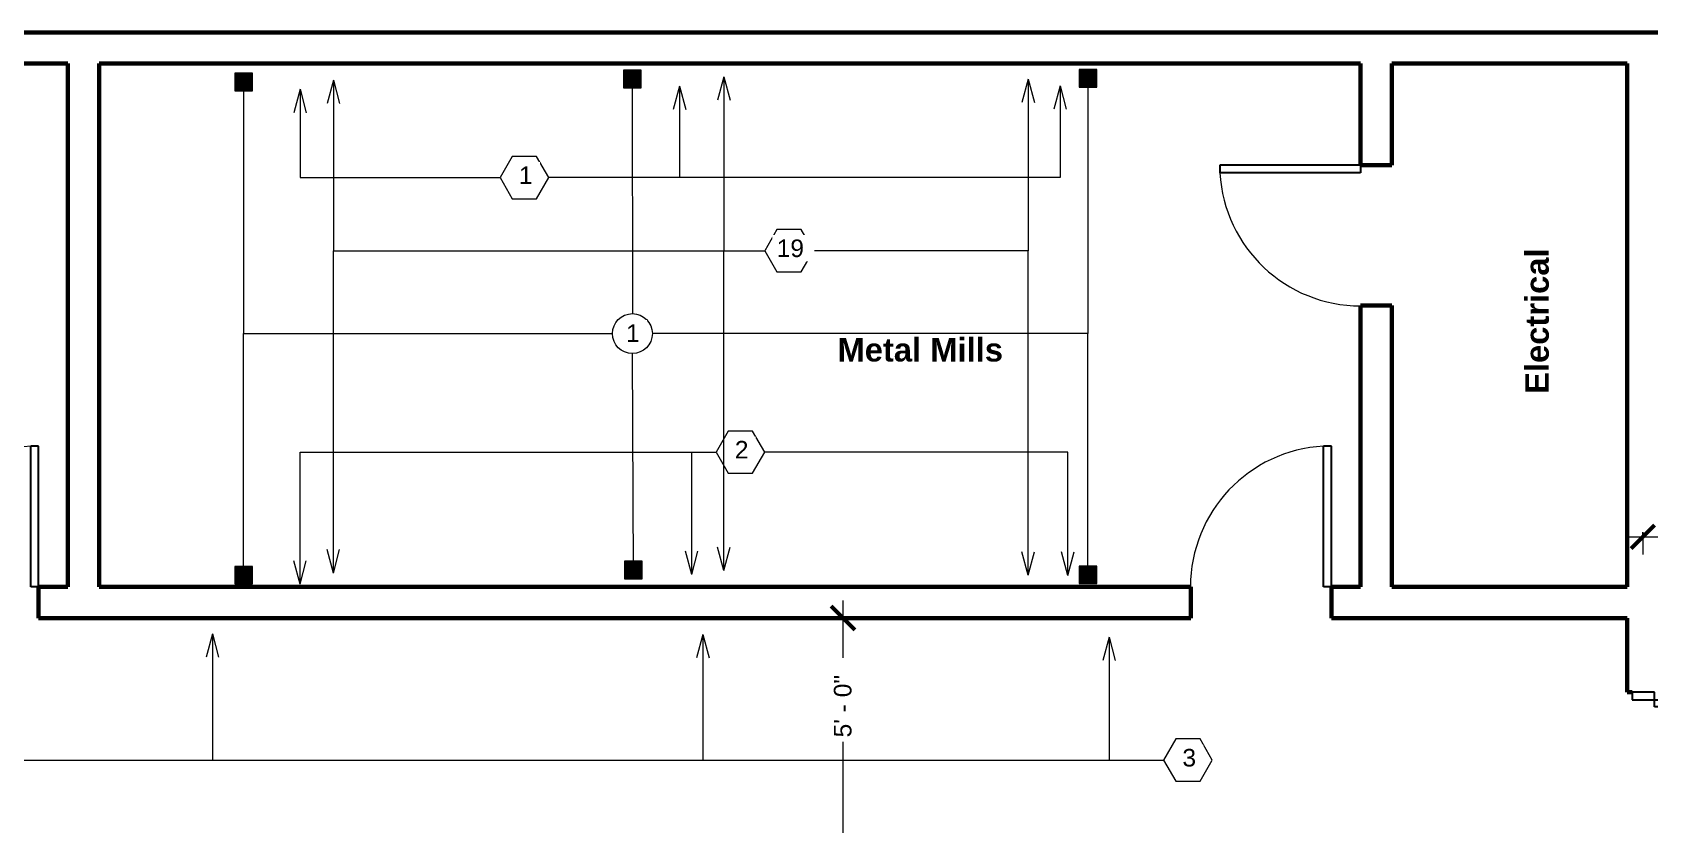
# Model space of a CAD drawing. Header units: inches. Extents: x -827 to 154, y -802 to 207.
# Drawn here: x -617.2 to -203.1, y 3.6 to 206.5 of the extents above; entities that cross this region are included whole.
import ezdxf

# ---------------------------------------------------------------- set-up
doc = ezdxf.new("R2010")
doc.units = ezdxf.units.IN
doc.header["$MEASUREMENT"] = 0
for name, color, linetype, lineweight in [('A-ANNO-DIMS', 211, 'Continuous', 9), ('A-ANNO-DIMS-48', 211, 'Continuous', 9), ('A-ANNO-NOTE', 131, 'Continuous', 9), ('A-AREA-IDEN', 2, 'Continuous', 9), ('A-DOOR', 31, 'Continuous', 18), ('A-DOOR-FRAM', 31, 'Continuous', 30), ('A-WALL', 113, 'Continuous', 18)]:
    doc.layers.add(name, color=color, linetype=linetype, lineweight=lineweight)
doc.styles.add('Arial', font='arial.ttf', dxfattribs={"height": 4.5})
doc.styles.add('Arial_B', font='arialbd.ttf', dxfattribs={"height": 6})
doc.dimstyles.new('Linear_-_3_32__Arial', dxfattribs={"dimscale": 12, "dimtxt": 4.591167, "dimasz": 0.5, "dimexe": 0.375, "dimexo": 0.25, "dimgap": 0.25, "dimtad": 1, "dimdec": 5, "dimrnd": 0.03125, "dimzin": 1, "dimdsep": 46, "dimlunit": 4, "dimtxsty": 'Arial', "dimblk1": 'OBLIQUE', "dimblk2": 'OBLIQUE', "dimsah": 1, "dimcen": 0.09, "dimdle": 0.375, "dimazin": 0, "dimtfac": 1, "dimtdec": 4, "dimtix": 1, "dimtmove": 0, "dimatfit": 3, "dimfxl": 1, "dimtvp": 1, "dimtfill": 1, "dimfrac": 2, "dimtolj": 1, "dimtzin": 0, "dimarcsym": 2})
doc.dimstyles.new('Linear_-_3_32__Arial_1', dxfattribs={"dimscale": 12, "dimtxt": 4.591167, "dimasz": 0.5, "dimexe": 0.375, "dimexo": 0.25, "dimgap": 0.25, "dimtad": 1, "dimdec": 5, "dimrnd": 0.03125, "dimzin": 1, "dimdsep": 46, "dimlunit": 4, "dimtxsty": 'Arial', "dimblk1": 'OBLIQUE', "dimblk2": 'OBLIQUE', "dimsah": 1, "dimcen": 0.09, "dimdle": 0.375, "dimazin": 0, "dimtfac": 1, "dimtdec": 4, "dimtix": 1, "dimtmove": 1, "dimatfit": 3, "dimfxl": 1, "dimtvp": 1, "dimtfill": 1, "dimfrac": 2, "dimtolj": 1, "dimtzin": 0, "dimarcsym": 2})

# ---------------------------------------------------------------- blocks, each defined once
blk = doc.blocks.new('Single-Flush - 36_ x 84_-364649-Level 1')
at = {"layer": 'A-DOOR', "lineweight": 30}
for p, q in [((16, 4), (16, 40.01)), ((18, 40.01), (16, 40.01)), ((18, 4), (18, 40.01)), ((18, 4), (16, 4))]:
    blk.add_line(p, q, dxfattribs=at)
at = {"layer": 'A-DOOR', "lineweight": 9}
blk.add_arc((18, 4), 36.07, 93.1789, 180, dxfattribs=at)
blk = doc.blocks.new('Door-Exterior-Double - 72_ x 84_-381701-Level 1')
at = {"layer": 'A-DOOR', "lineweight": 30}
for p, q in [((-36, 3.25), (-36, 39.25)), ((-36, 39.25), (-34.25, 39.25)), ((-34.25, 39.25), (-34.25, 3.25)), ((36, 39.25), (34.25, 39.25)), ((34.25, 39.25), (34.25, 3.25)), ((36, 3.25), (36, 39.25)), ((-34.25, 3.25), (-36, 3.25)), ((34.25, 3.25), (36, 3.25))]:
    blk.add_line(p, q, dxfattribs=at)
at = {"layer": 'A-DOOR', "lineweight": 9}
for centre, start, end in [((-36, 3.25), 0, 90), ((36, 3.25), 90, 180)]:
    blk.add_arc(centre, 36, start, end, dxfattribs=at)
at = {"layer": 'A-DOOR-FRAM'}
for p, q in [((-36, 3.25), (-38, 3.25)), ((-38, 3.25), (-38, -2.5)), ((-36, -2.5), (-36, 3.25)), ((36, 3.25), (36, -2.5)), ((38, 3.25), (36, 3.25)), ((38, -2.5), (38, 3.25)), ((-38, -2.5), (-36, -2.5)), ((36, -2.5), (38, -2.5))]:
    blk.add_line(p, q, dxfattribs=at)
blk = doc.blocks.new('DIMBLOCK7-Level 1')
at = {"layer": 'A-ANNO-DIMS-48', "lineweight": 50}
for p, q in [((-204.9, 77.29), (-201.9, 80.29)), ((-96.9, 77.29), (-93.9, 80.29)), ((-204.9, 77.29), (-207.9, 74.29)), ((-96.9, 77.29), (-99.9, 74.29))]:
    blk.add_line(p, q, dxfattribs=at)
at = {"layer": 'A-ANNO-DIMS-48'}
for p, q in [((-209.4, 77.29), (-92.4, 77.29)), ((-204.9, 78.53), (-204.9, 72.79)), ((-204.9, 77.29), (-204.9, 78.53)), ((-96.9, 78.53), (-96.9, 72.79)), ((-96.9, 77.29), (-96.9, 78.53))]:
    blk.add_line(p, q, dxfattribs=at)
at = {"layer": 'A-ANNO-DIMS-48', "color": 0, "insert": (-158.91, 86.13), "char_height": 4.5, "width": 19.2405, "attachment_point": 1, "line_spacing_factor": 0.941778, "style": 'Arial', "bg_fill": 3, "box_fill_scale": 1.25, "bg_fill_color": 256, "bg_fill_true_color": 13158600, "bg_fill_transparency": 0}
blk.add_mtext('9\' - 0"', dxfattribs=at)
blk = doc.blocks.new('_Oblique')
at = {"color": 0, "linetype": 'ByBlock', "lineweight": -2}
blk.add_line((-0.5, -0.5), (0.5, 0.5), dxfattribs=at)
blk = doc.blocks.new('DIMBLOCK9-Level 1')
at = {"layer": 'A-ANNO-DIMS-48', "lineweight": 50}
for p, q in [((-409.67, 56.52), (-412.67, 59.52)), ((-409.67, 56.52), (-406.67, 53.52)), ((-409.67, -3.48), (-412.67, -0.48)), ((-409.67, -3.48), (-406.67, -6.48))]:
    blk.add_line(p, q, dxfattribs=at)
at = {"layer": 'A-ANNO-DIMS-48'}
for p, q in [((-409.67, -7.98), (-409.67, 61.02)), ((-410.91, 56.52), (-405.17, 56.52)), ((-409.67, 56.52), (-410.91, 56.52)), ((-364.9, -3.48), (-414.17, -3.48)), ((-409.67, -3.48), (-364.9, -3.48))]:
    blk.add_line(p, q, dxfattribs=at)
blk.add_ellipse((-409.67, 25.94), major_axis=(0, 0.583), ratio=0.057176, start_param=0, end_param=1.570796, dxfattribs=at)
at = {"layer": 'A-ANNO-DIMS-48', "color": 0, "insert": (-412.01, 25.94), "char_height": 4.5, "width": 19.2405, "attachment_point": 1, "rotation": 90, "line_spacing_factor": 0.941778, "style": 'Arial', "bg_fill": 3, "box_fill_scale": 1.25, "bg_fill_color": 256, "bg_fill_true_color": 13158600, "bg_fill_transparency": 0}
blk.add_mtext('5\' - 0"', dxfattribs=at)
blk = doc.blocks.new('ELECTRICAL NOTES - 01-422628-Level 1')
at = {"layer": 'A-ANNO-NOTE'}
for p, q in [((-0.0649, 0.1125), (-0.1299, 0)), ((0.0649, 0.1125), (-0.0649, 0.1125)), ((0.1299, 0), (0.0649, 0.1125)), ((-0.1299, 0), (-0.0649, -0.1125)), ((0.0649, -0.1125), (0.1299, 0)), ((-0.0649, -0.1125), (0.0649, -0.1125))]:
    blk.add_line(p, q, dxfattribs=at)
blk = doc.blocks.new('ELECTRICAL NOTES - 02-422630-Level 1')
at = {"layer": 'A-ANNO-NOTE'}
for p, q in [((-0.0649, 0.1125), (-0.1299, 0)), ((0.0649, 0.1125), (-0.0649, 0.1125)), ((0.1299, 0), (0.0649, 0.1125)), ((-0.1299, 0), (-0.0649, -0.1125)), ((0.0649, -0.1125), (0.1299, 0)), ((-0.0649, -0.1125), (0.0649, -0.1125))]:
    blk.add_line(p, q, dxfattribs=at)
blk = doc.blocks.new('ELECTRICAL NOTES - 03-422632-Level 1')
at = {"layer": 'A-ANNO-NOTE'}
for p, q in [((-0.0649, 0.1125), (-0.1299, 0)), ((0.0649, 0.1125), (-0.0649, 0.1125)), ((0.1299, 0), (0.0649, 0.1125)), ((-0.1299, 0), (-0.0649, -0.1125)), ((0.0649, -0.1125), (0.1299, 0)), ((-0.0649, -0.1125), (0.0649, -0.1125))]:
    blk.add_line(p, q, dxfattribs=at)
blk = doc.blocks.new('HVAC NOTES - 1-423061-Level 1')
at = {"layer": 'A-ANNO-NOTE'}
blk.add_circle((0, 0), 0.1064, dxfattribs=at)
blk = doc.blocks.new('ELECTRICAL NOTES - 19-427870-Level 1')
at = {"layer": 'A-ANNO-NOTE'}
for p, q in [((-0.0649, 0.1125), (-0.1299, 0)), ((0.0649, 0.1125), (-0.0649, 0.1125)), ((0.1299, 0), (0.0649, 0.1125)), ((-0.1299, 0), (-0.0649, -0.1125)), ((0.0649, -0.1125), (0.1299, 0)), ((-0.0649, -0.1125), (0.0649, -0.1125))]:
    blk.add_line(p, q, dxfattribs=at)

msp = doc.modelspace()

# ---------------------------------------------------------------- hatches: boundary and pattern name
at = {"layer": 'A-ANNO-NOTE'}
for points in [[(-560.903426, 191.562243), (-560.903426, 196.062243), (-565.403426, 196.062243), (-565.403426, 191.562243)], [(-461.382812, 192.324578), (-461.385762, 196.824577), (-465.885761, 196.821626), (-465.882811, 192.321627)], [(-344.715618, 192.513651), (-344.715618, 197.013651), (-349.215618, 197.013651), (-349.215618, 192.513651)], [(-465.609083, 71.06103), (-465.589135, 66.561074), (-461.08918, 66.581022), (-461.109127, 71.080978)], [(-565.403426, 69.739857), (-565.403426, 65.239857), (-560.903426, 65.239857), (-560.903426, 69.739857)], [(-349.215618, 69.835799), (-349.215618, 65.335799), (-344.715618, 65.335799), (-344.715618, 69.835799)]]:
    msp.add_hatch(color=256, dxfattribs=at).paths.add_polyline_path(points)

# ---------------------------------------------------------------- linework, layer by layer
for p, q in [((-560.903426, 196.062243), (-565.403426, 196.062243)), ((-565.403426, 196.062243), (-565.403426, 191.562243)), ((-560.903426, 191.562243), (-560.903426, 196.062243)), ((-461.385762, 196.824577), (-465.885761, 196.821626)), ((-465.885761, 196.821626), (-465.882811, 192.321627)), ((-461.382812, 192.324578), (-461.385762, 196.824577)), ((-440.191406, 195.135075), (-441.799101, 189.135075)), ((-440.191406, 195.135075), (-438.583711, 189.135075)), ((-440.191406, 195.135075), (-440.191406, 150.603767)), ((-344.715618, 197.013651), (-349.215618, 197.013651)), ((-349.215618, 197.013651), (-349.215618, 192.513651)), ((-346.965618, 194.763651), (-346.965618, 129.367184)), ((-344.715618, 192.513651), (-344.715618, 197.013651)), ((-565.403426, 191.562243), (-560.903426, 191.562243)), ((-563.153426, 193.812243), (-563.153426, 129.367184)), ((-548.695277, 191.948072), (-550.302972, 185.948072)), ((-548.695277, 191.948072), (-547.087582, 185.948072)), ((-548.695277, 191.948072), (-548.695277, 169.312898)), ((-540.153887, 194.269688), (-541.761582, 188.269688)), ((-540.153887, 194.269688), (-538.546192, 188.269688)), ((-540.153887, 194.269688), (-540.153887, 150.603767)), ((-465.882811, 192.321627), (-461.382812, 192.324578)), ((-463.634287, 194.573102), (-463.594887, 134.474377)), ((-451.564033, 192.771891), (-453.171728, 186.771891)), ((-451.564033, 192.771891), (-449.956338, 186.771891)), ((-451.564033, 192.771891), (-451.564033, 169.312898)), ((-362.242324, 194.556959), (-363.850019, 188.556959)), ((-362.242324, 194.556959), (-360.634629, 188.556959)), ((-362.242324, 194.556959), (-362.242324, 150.603767)), ((-354.104735, 192.808682), (-355.71243, 186.808682)), ((-354.104735, 192.808682), (-352.49704, 186.808682)), ((-354.104735, 192.808682), (-354.104735, 169.312898)), ((-349.215618, 192.513651), (-344.715618, 192.513651)), ((-548.695277, 169.312898), (-497.470902, 169.312898)), ((-451.564033, 169.312898), (-485.003251, 169.312898)), ((-354.104735, 169.312898), (-485.003251, 169.312898)), ((-540.153887, 150.603767), (-429.718872, 150.603767)), ((-540.153887, 68.033336), (-540.153887, 150.603767)), ((-540.153887, 150.603767), (-429.718872, 150.603767)), ((-440.191406, 150.603767), (-429.718872, 150.603767)), ((-440.191406, 150.603767), (-429.718872, 150.603767)), ((-362.242324, 150.603767), (-417.251221, 150.603767)), ((-362.242324, 150.603767), (-417.251221, 150.603767)), ((-362.242324, 67.45522), (-362.242324, 150.603767)), ((-563.153426, 129.367184), (-468.70208, 129.367184)), ((-563.153426, 67.489857), (-563.153426, 129.367184)), ((-563.153426, 129.367184), (-468.70208, 129.367184)), ((-346.965618, 129.367184), (-458.487694, 129.367184)), ((-346.965618, 129.367184), (-458.487694, 129.367184)), ((-346.965618, 67.585799), (-346.965618, 129.367184)), ((-463.349131, 68.821026), (-463.594887, 124.259991)), ((-548.695277, 99.018106), (-442.186522, 99.018106)), ((-548.695277, 65.168196), (-548.695277, 99.018106)), ((-448.420348, 99.018106), (-442.186522, 99.018106)), ((-448.420348, 67.666856), (-448.420348, 99.018106)), ((-352.098411, 99.018106), (-429.718872, 99.018106)), ((-352.098411, 67.447548), (-352.098411, 99.018106)), ((-440.191406, 68.681482), (-441.799101, 74.681482)), ((-440.191406, 68.681482), (-438.583711, 74.681482)), ((-548.695277, 65.168196), (-550.302972, 71.168196)), ((-548.695277, 65.168196), (-547.087582, 71.168196)), ((-540.153887, 68.033336), (-541.761582, 74.033336)), ((-540.153887, 68.033336), (-538.546192, 74.033336)), ((-461.109127, 71.080978), (-465.609083, 71.06103)), ((-465.609083, 71.06103), (-465.589135, 66.561074)), ((-461.08918, 66.581022), (-461.109127, 71.080978)), ((-448.420348, 67.666856), (-450.028043, 73.666856)), ((-448.420348, 67.666856), (-446.812653, 73.666856)), ((-362.242324, 67.45522), (-363.850019, 73.45522)), ((-362.242324, 67.45522), (-360.634629, 73.45522)), ((-352.098411, 67.447548), (-353.706106, 73.447548)), ((-352.098411, 67.447548), (-350.490715, 73.447548)), ((-565.403426, 69.739857), (-565.403426, 65.239857)), ((-560.903426, 69.739857), (-565.403426, 69.739857)), ((-560.903426, 65.239857), (-560.903426, 69.739857)), ((-465.589135, 66.561074), (-461.08918, 66.581022)), ((-349.215618, 69.835799), (-349.215618, 65.335799)), ((-344.715618, 69.835799), (-349.215618, 69.835799)), ((-344.715618, 65.335799), (-344.715618, 69.835799)), ((-565.403426, 65.239857), (-560.903426, 65.239857)), ((-349.215618, 65.335799), (-344.715618, 65.335799)), ((-571.133867, 52.504719), (-572.741562, 46.504719)), ((-571.133867, 52.504719), (-569.526172, 46.504719)), ((-571.133867, 52.504719), (-571.133867, 20.134985)), ((-445.560741, 52.286195), (-447.168437, 46.286195)), ((-445.560741, 52.286195), (-443.953046, 46.286195)), ((-445.560741, 52.286195), (-445.560741, 20.134985)), ((-341.563754, 51.636147), (-343.17145, 45.636147)), ((-341.563754, 51.636147), (-339.956059, 45.636147)), ((-341.563754, 51.636147), (-341.563754, 20.134985)), ((-341.563754, 20.134985), (-327.590151, 20.134985))]:
    msp.add_line(p, q, dxfattribs=at)
at = {"layer": 'A-WALL', "lineweight": 60}
for p, q in [((-200.895614, 206.523576), (-826.145614, 206.523576)), ((-818.145614, 198.523576), (-608.145614, 198.523576)), ((-608.145614, 198.523576), (-608.145614, 64.523576)), ((-600.145614, 198.523576), (-277.145614, 198.523576)), ((-600.145614, 64.523576), (-600.145614, 198.523576)), ((-277.145614, 198.523576), (-277.145614, 172.523576)), ((-269.145614, 198.523576), (-208.895614, 198.523576)), ((-269.145614, 172.523576), (-269.145614, 198.523576)), ((-208.895614, 198.523576), (-208.895614, 64.523576)), ((-277.145614, 172.523576), (-269.145614, 172.523576)), ((-277.145614, 136.523576), (-277.145614, 64.523576)), ((-269.145614, 136.523576), (-277.145614, 136.523576)), ((-269.145614, 64.523576), (-269.145614, 136.523576)), ((-608.145614, 64.523576), (-615.645614, 64.523576)), ((-615.645614, 64.523576), (-615.645614, 56.523576)), ((-320.645614, 64.523576), (-600.145614, 64.523576)), ((-320.645614, 56.523576), (-320.645614, 64.523576)), ((-277.145614, 64.523576), (-284.645614, 64.523576)), ((-284.645614, 64.523576), (-284.645614, 56.523576)), ((-208.895614, 64.523576), (-269.145614, 64.523576)), ((-615.645614, 56.523576), (-320.645614, 56.523576)), ((-284.645614, 56.523576), (-208.895614, 56.523576)), ((-208.895614, 56.523576), (-208.895614, 37.523576)), ((-208.895614, 37.523576), (-207.645614, 37.523576))]:
    msp.add_line(p, q, dxfattribs=at)

# ---------------------------------------------------------------- block references
at = {"layer": 'A-ANNO-NOTE', "xscale": 48, "yscale": 48, "zscale": 48}
for name, p in [('ELECTRICAL NOTES - 01-422628-Level 1', (-491.237076, 169.312898)), ('ELECTRICAL NOTES - 19-427870-Level 1', (-423.485046, 150.603767)), ('HVAC NOTES - 1-423061-Level 1', (-463.594887, 129.367184)), ('ELECTRICAL NOTES - 02-422630-Level 1', (-435.952697, 99.018106)), ('ELECTRICAL NOTES - 03-422632-Level 1', (-321.356325, 20.134985))]:
    msp.add_blockref(name, p, dxfattribs=at)
at = {"layer": 'A-DOOR'}
for name, p, rotation in [('Single-Flush - 36_ x 84_-364649-Level 1', (-273.145614, 154.523576), 89.99999999999991), ('Door-Exterior-Double - 72_ x 84_-381701-Level 1', (-205.145614, -0.476424), 270)]:
    msp.add_blockref(name, p, dxfattribs=dict(at, rotation=rotation))
for p in [(-633.645614, 60.523576), (-302.645614, 60.523576)]:
    msp.add_blockref('Single-Flush - 36_ x 84_-364649-Level 1', p, dxfattribs=at)

# ---------------------------------------------------------------- texts
at = {"layer": 'A-AREA-IDEN', "insert": (-234.978665, 113.916714), "char_height": 6, "width": 45.147, "attachment_point": 1, "rotation": 90, "style": 'Arial_B'}
msp.add_mtext('Electrical', dxfattribs=at)
at = {"layer": 'A-AREA-IDEN', "insert": (-411.09097, 128.217714), "char_height": 6, "width": 51.813, "attachment_point": 1, "style": 'Arial_B'}
msp.add_mtext('Metal Mills', dxfattribs=at)

# ---------------------------------------------------------------- next in the draw order: texts
at = {"layer": 'A-ANNO-NOTE', "char_height": 4.5, "attachment_point": 1, "style": 'Arial', "bg_fill": 3, "box_fill_scale": 1.25, "bg_fill_color": 256, "bg_fill_true_color": 13158600, "bg_fill_transparency": 0}
for s, insert, width in [('1', (-492.65499, 172.176202), 4.242), ('19', (-426.650991, 153.467071), 8.484), ('2', (-437.37061, 101.88141), 4.242), ('3', (-322.774239, 22.998289), 4.242)]:
    msp.add_mtext(s, dxfattribs=dict(at, insert=insert, width=width))
at = {"layer": 'A-ANNO-NOTE', "lineweight": 13, "insert": (-465.233611, 131.708284), "char_height": 4.5, "width": 4.242, "attachment_point": 1, "style": 'Arial', "bg_fill": 3, "box_fill_scale": 1.25, "bg_fill_color": 256, "bg_fill_true_color": 13158600, "bg_fill_transparency": 0}
msp.add_mtext('1', dxfattribs=at)

# ---------------------------------------------------------------- next in the draw order: dimensions: what is measured, and where the dimension line sits
at = {"layer": 'A-ANNO-DIMS'}
dim = msp.add_linear_dim(base=(-96.895614, 77.28701), p1=(-204.895614, 81.52965), p2=(-96.895614, 81.52965), dimstyle='Linear_-_3_32__Arial', override={"dimpost": '<>', "dimfxl": 108}, dxfattribs=at)
dim.commit()
dim.dimension.update_dxf_attribs({"geometry": 'DIMBLOCK7-Level 1', "text_midpoint": (-150.895614, 82.584588)})
dim = msp.add_linear_dim(base=(-409.666123, 56.523576), p1=(-361.895614, -3.476424), p2=(-413.908763, 56.523576), angle=90, dimstyle='Linear_-_3_32__Arial_1', override={"dimpost": '<>', "dimfxl": 79.406346}, dxfattribs=at)
dim.commit()
dim.dimension.update_dxf_attribs({"geometry": 'DIMBLOCK9-Level 1', "text_midpoint": (-409.009804, 35.561172), "dimtype": 160, "text_rotation": 90})

# ---------------------------------------------------------------- next in the draw order: linework, layer by layer
at = {"layer": 'A-ANNO-NOTE'}
for p, q in [((-440.191406, 68.681482), (-440.191406, 150.603767)), ((-703.611356, 20.134985), (-327.590151, 20.134985)), ((-571.133867, 20.134985), (-327.590151, 20.134985)), ((-445.560741, 20.134985), (-327.590151, 20.134985))]:
    msp.add_line(p, q, dxfattribs=at)

doc.saveas('drawing.dxf')
